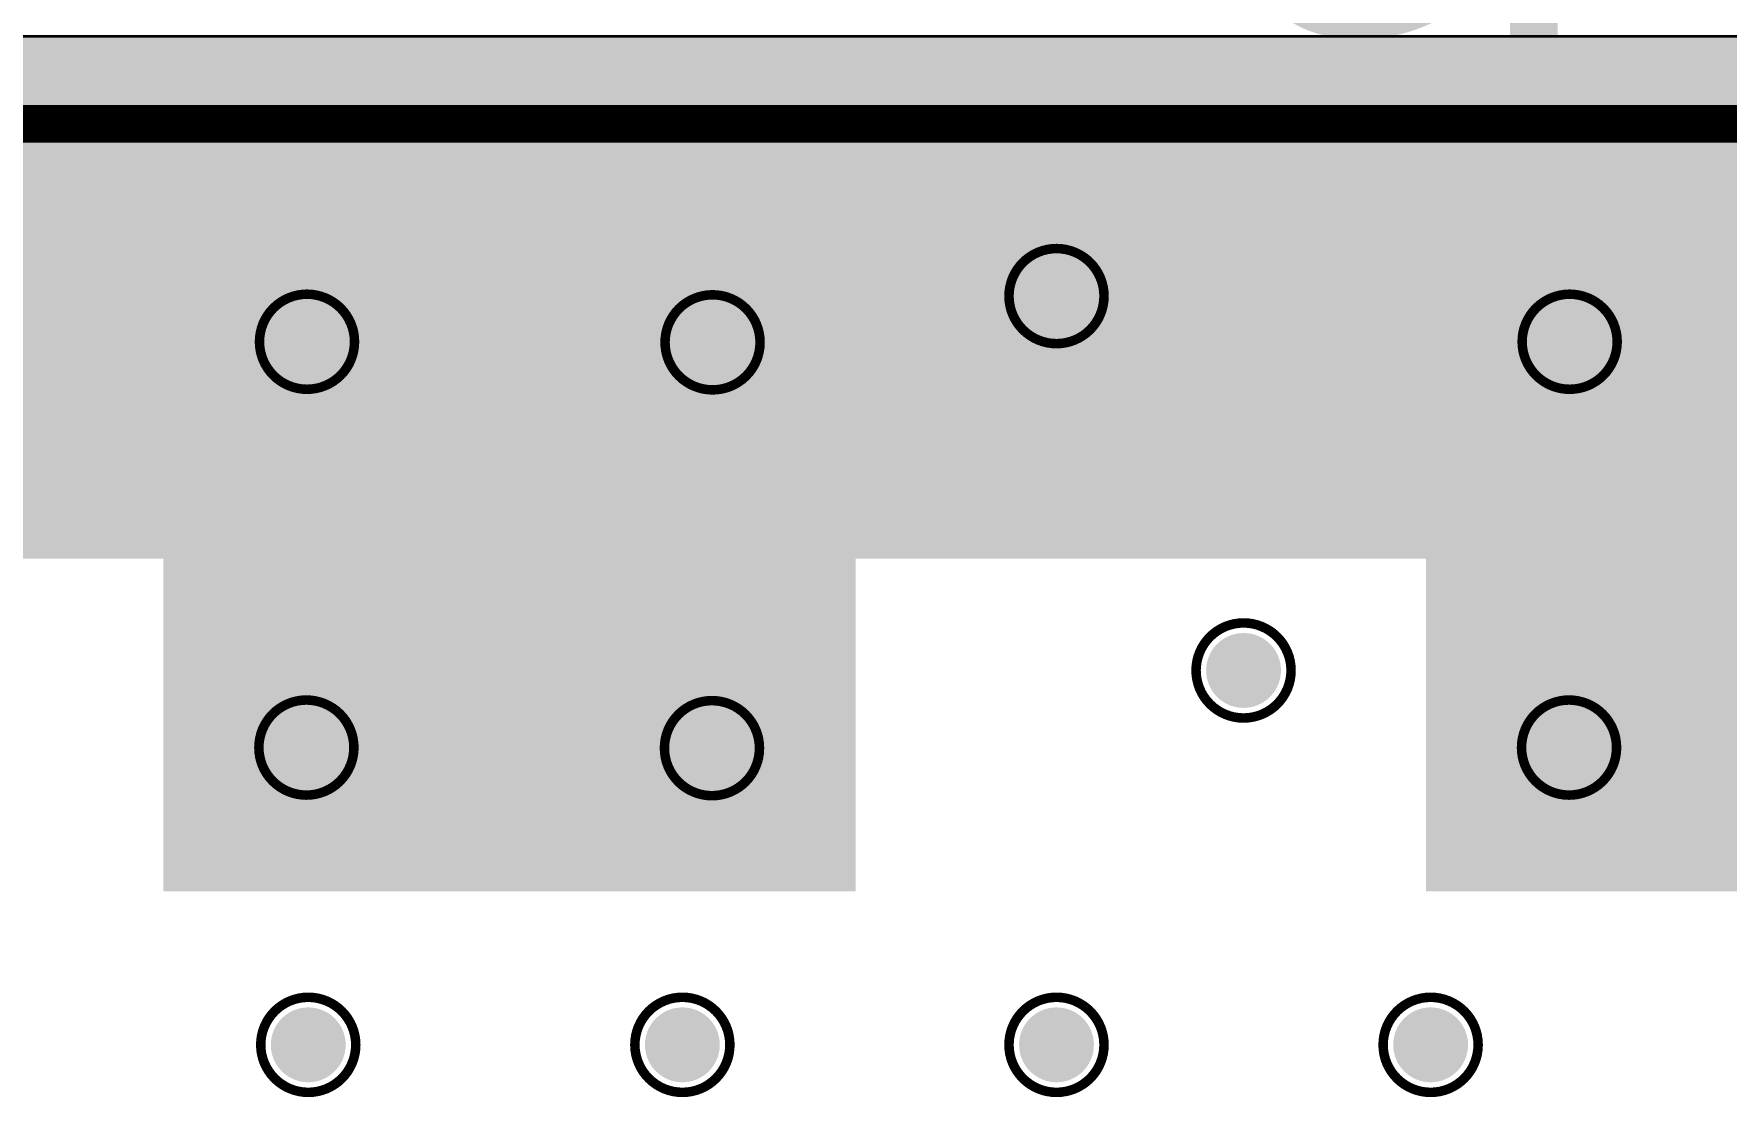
# Model space of a CAD drawing. Header units: inches. Extents: x -10 to 344, y -7 to 75.
# Drawn here: x 6.77 to 15.82, y 13.13 to 18.81 of the extents above; entities that cross this region are included whole.
import ezdxf

# ---------------------------------------------------------------- set-up
doc = ezdxf.new("R2010")
doc.units = ezdxf.units.IN
for name, color, linetype in [('Bottom Layer', 5, 'Continuous'), ('Drill Drawing', 1, 'Continuous'), ('Mid Layer 1', 16, 'Continuous'), ('Mid Layer 2', 76, 'Continuous'), ('Top Layer', 1, 'Continuous'), ('Top Overlay', 2, 'Continuous'), ('Top Paste', 8, 'Continuous'), ('Top Solder', 216, 'Continuous'), ('Via Holes', 16, 'Continuous')]:
    doc.layers.add(name, color=color, linetype=linetype)
doc.styles.add('Arial_Bold', font='', dxfattribs={"height": 0.2})
doc.styles.get('Arial_Bold').set_extended_font_data('Arial', bold=True)

# ---------------------------------------------------------------- blocks, each defined once
blk = doc.blocks.new('DSGP_1575_18_4_A_02_117')
at = {"layer": 'Top Layer'}
for points in [[(-6.8, 8.5), (-6.8, 5), (-10.3, 5), (-10.3, 8.5)], [(-0.05, 8.5), (-0.05, 5), (-3.55, 5), (-3.55, 8.5)]]:
    blk.add_hatch(color=1, dxfattribs=at).paths.add_polyline_path(points)
at = {"layer": 'Top Paste'}
for points in [[(-7.4, 7.9), (-7.4, 5.6), (-9.7, 5.6), (-9.7, 7.9)], [(-0.65, 7.9), (-0.65, 5.6), (-2.95, 5.6), (-2.95, 7.9)]]:
    blk.add_hatch(color=8, dxfattribs=at).paths.add_polyline_path(points)
at = {"layer": 'Top Solder'}
for points in [[(-6.7, 8.6), (-6.7, 4.9), (-10.4, 4.9), (-10.4, 8.6)], [(0.05, 8.6), (0.05, 4.9), (-3.65, 4.9), (-3.65, 8.6)]]:
    blk.add_hatch(color=216, dxfattribs=at).paths.add_polyline_path(points)
at = {"layer": 'Top Overlay'}
blk.add_lwpolyline([(-17.5501, 9.0001, 0.2, 0.2, 0), (0.4499, 9.0001, 0.2, 0.2, 0)], format="xyseb", dxfattribs=at)

msp = doc.modelspace()

# ---------------------------------------------------------------- hatches: boundary and pattern name
at = {"layer": 'Bottom Layer'}
msp.add_hatch(color=5, dxfattribs=at).paths.add_polyline_path([(58.6236, 16.002), (58.6236, 18.7948), (9.2259, 18.7948), (9.2259, 16.002)])
h = msp.add_hatch(color=5, dxfattribs=at)
edge = h.paths.add_edge_path()
edge.add_arc((12.2381, 17.4051), 0.2, 0, 360)
h = msp.add_hatch(color=5, dxfattribs=at)
edge = h.paths.add_edge_path()
edge.add_arc((8.2314, 17.1613), 0.2, 0, 360)
h = msp.add_hatch(color=5, dxfattribs=at)
edge = h.paths.add_edge_path()
edge.add_arc((10.3994, 17.1581), 0.2, 0, 360)
h = msp.add_hatch(color=5, dxfattribs=at)
edge = h.paths.add_edge_path()
edge.add_arc((14.9814, 17.1613), 0.2, 0, 360)
h = msp.add_hatch(color=5, dxfattribs=at)
edge = h.paths.add_edge_path()
edge.add_arc((13.2381, 15.4051), 0.2, 0, 360)
h = msp.add_hatch(color=5, dxfattribs=at)
edge = h.paths.add_edge_path()
edge.add_arc((8.2281, 14.9932), 0.2, 0, 360)
h = msp.add_hatch(color=5, dxfattribs=at)
edge = h.paths.add_edge_path()
edge.add_arc((10.3962, 14.99), 0.2, 0, 360)
h = msp.add_hatch(color=5, dxfattribs=at)
edge = h.paths.add_edge_path()
edge.add_arc((14.9781, 14.9932), 0.2, 0, 360)
h = msp.add_hatch(color=5, dxfattribs=at)
edge = h.paths.add_edge_path()
edge.add_arc((8.2381, 13.4051), 0.2, 0, 360)
h = msp.add_hatch(color=5, dxfattribs=at)
edge = h.paths.add_edge_path()
edge.add_arc((10.2381, 13.4051), 0.2, 0, 360)
h = msp.add_hatch(color=5, dxfattribs=at)
edge = h.paths.add_edge_path()
edge.add_arc((12.2381, 13.4051), 0.2, 0, 360)
h = msp.add_hatch(color=5, dxfattribs=at)
edge = h.paths.add_edge_path()
edge.add_arc((14.2381, 13.4051), 0.2, 0, 360)
at = {"layer": 'Mid Layer 1'}
h = msp.add_hatch(color=16, dxfattribs=at)
edge = h.paths.add_edge_path()
edge.add_arc((12.2381, 17.4051), 0.2, 0, 360)
h = msp.add_hatch(color=16, dxfattribs=at)
edge = h.paths.add_edge_path()
edge.add_arc((8.2314, 17.1613), 0.2, 0, 360)
h = msp.add_hatch(color=16, dxfattribs=at)
edge = h.paths.add_edge_path()
edge.add_arc((10.3994, 17.1581), 0.2, 0, 360)
h = msp.add_hatch(color=16, dxfattribs=at)
edge = h.paths.add_edge_path()
edge.add_arc((14.9814, 17.1613), 0.2, 0, 360)
h = msp.add_hatch(color=16, dxfattribs=at)
edge = h.paths.add_edge_path()
edge.add_arc((13.2381, 15.4051), 0.2, 0, 360)
h = msp.add_hatch(color=16, dxfattribs=at)
edge = h.paths.add_edge_path()
edge.add_arc((8.2281, 14.9932), 0.2, 0, 360)
h = msp.add_hatch(color=16, dxfattribs=at)
edge = h.paths.add_edge_path()
edge.add_arc((10.3962, 14.99), 0.2, 0, 360)
h = msp.add_hatch(color=16, dxfattribs=at)
edge = h.paths.add_edge_path()
edge.add_arc((14.9781, 14.9932), 0.2, 0, 360)
h = msp.add_hatch(color=16, dxfattribs=at)
edge = h.paths.add_edge_path()
edge.add_arc((8.2381, 13.4051), 0.2, 0, 360)
h = msp.add_hatch(color=16, dxfattribs=at)
edge = h.paths.add_edge_path()
edge.add_arc((10.2381, 13.4051), 0.2, 0, 360)
h = msp.add_hatch(color=16, dxfattribs=at)
edge = h.paths.add_edge_path()
edge.add_arc((12.2381, 13.4051), 0.2, 0, 360)
h = msp.add_hatch(color=16, dxfattribs=at)
edge = h.paths.add_edge_path()
edge.add_arc((14.2381, 13.4051), 0.2, 0, 360)
at = {"layer": 'Mid Layer 2'}
h = msp.add_hatch(color=76, dxfattribs=at)
edge = h.paths.add_edge_path()
edge.add_arc((12.2381, 17.4051), 0.2, 0, 360)
h = msp.add_hatch(color=76, dxfattribs=at)
edge = h.paths.add_edge_path()
edge.add_arc((8.2314, 17.1613), 0.2, 0, 360)
h = msp.add_hatch(color=76, dxfattribs=at)
edge = h.paths.add_edge_path()
edge.add_arc((10.3994, 17.1581), 0.2, 0, 360)
h = msp.add_hatch(color=76, dxfattribs=at)
edge = h.paths.add_edge_path()
edge.add_arc((14.9814, 17.1613), 0.2, 0, 360)
h = msp.add_hatch(color=76, dxfattribs=at)
edge = h.paths.add_edge_path()
edge.add_arc((13.2381, 15.4051), 0.2, 0, 360)
h = msp.add_hatch(color=76, dxfattribs=at)
edge = h.paths.add_edge_path()
edge.add_arc((8.2281, 14.9932), 0.2, 0, 360)
h = msp.add_hatch(color=76, dxfattribs=at)
edge = h.paths.add_edge_path()
edge.add_arc((10.3962, 14.99), 0.2, 0, 360)
h = msp.add_hatch(color=76, dxfattribs=at)
edge = h.paths.add_edge_path()
edge.add_arc((14.9781, 14.9932), 0.2, 0, 360)
h = msp.add_hatch(color=76, dxfattribs=at)
edge = h.paths.add_edge_path()
edge.add_arc((8.2381, 13.4051), 0.2, 0, 360)
h = msp.add_hatch(color=76, dxfattribs=at)
edge = h.paths.add_edge_path()
edge.add_arc((10.2381, 13.4051), 0.2, 0, 360)
h = msp.add_hatch(color=76, dxfattribs=at)
edge = h.paths.add_edge_path()
edge.add_arc((12.2381, 13.4051), 0.2, 0, 360)
h = msp.add_hatch(color=76, dxfattribs=at)
edge = h.paths.add_edge_path()
edge.add_arc((14.2381, 13.4051), 0.2, 0, 360)
at = {"layer": 'Top Layer'}
msp.add_hatch(color=1, dxfattribs=at).paths.add_polyline_path([(23.114, 16.002), (23.114, 18.7949), (0.8137, 18.7949), (0.8137, 16.002)])
h = msp.add_hatch(color=1, dxfattribs=at)
edge = h.paths.add_edge_path()
edge.add_arc((12.2381, 17.4051), 0.2, 0, 360)
h = msp.add_hatch(color=1, dxfattribs=at)
edge = h.paths.add_edge_path()
edge.add_arc((8.2314, 17.1613), 0.2, 0, 360)
h = msp.add_hatch(color=1, dxfattribs=at)
edge = h.paths.add_edge_path()
edge.add_arc((10.3994, 17.1581), 0.2, 0, 360)
h = msp.add_hatch(color=1, dxfattribs=at)
edge = h.paths.add_edge_path()
edge.add_arc((14.9814, 17.1613), 0.2, 0, 360)
h = msp.add_hatch(color=1, dxfattribs=at)
edge = h.paths.add_edge_path()
edge.add_arc((13.2381, 15.4051), 0.2, 0, 360)
h = msp.add_hatch(color=1, dxfattribs=at)
edge = h.paths.add_edge_path()
edge.add_arc((8.2281, 14.9932), 0.2, 0, 360)
h = msp.add_hatch(color=1, dxfattribs=at)
edge = h.paths.add_edge_path()
edge.add_arc((10.3962, 14.99), 0.2, 0, 360)
h = msp.add_hatch(color=1, dxfattribs=at)
edge = h.paths.add_edge_path()
edge.add_arc((14.9781, 14.9932), 0.2, 0, 360)
h = msp.add_hatch(color=1, dxfattribs=at)
edge = h.paths.add_edge_path()
edge.add_arc((8.2381, 13.4051), 0.2, 0, 360)
h = msp.add_hatch(color=1, dxfattribs=at)
edge = h.paths.add_edge_path()
edge.add_arc((10.2381, 13.4051), 0.2, 0, 360)
h = msp.add_hatch(color=1, dxfattribs=at)
edge = h.paths.add_edge_path()
edge.add_arc((12.2381, 13.4051), 0.2, 0, 360)
h = msp.add_hatch(color=1, dxfattribs=at)
edge = h.paths.add_edge_path()
edge.add_arc((14.2381, 13.4051), 0.2, 0, 360)
at = {"layer": 'Via Holes'}
h = msp.add_hatch(color=7, dxfattribs=at)
edge = h.paths.add_edge_path()
edge.add_arc((12.2381, 17.4051), 0.1, 0, 360)
h = msp.add_hatch(color=7, dxfattribs=at)
edge = h.paths.add_edge_path()
edge.add_arc((8.2314, 17.1613), 0.1, 0, 360)
h = msp.add_hatch(color=7, dxfattribs=at)
edge = h.paths.add_edge_path()
edge.add_arc((10.3994, 17.1581), 0.1, 0, 360)
h = msp.add_hatch(color=7, dxfattribs=at)
edge = h.paths.add_edge_path()
edge.add_arc((14.9814, 17.1613), 0.1, 0, 360)
h = msp.add_hatch(color=7, dxfattribs=at)
edge = h.paths.add_edge_path()
edge.add_arc((13.2381, 15.4051), 0.1, 0, 360)
h = msp.add_hatch(color=7, dxfattribs=at)
edge = h.paths.add_edge_path()
edge.add_arc((8.2281, 14.9932), 0.1, 0, 360)
h = msp.add_hatch(color=7, dxfattribs=at)
edge = h.paths.add_edge_path()
edge.add_arc((10.3962, 14.99), 0.1, 0, 360)
h = msp.add_hatch(color=7, dxfattribs=at)
edge = h.paths.add_edge_path()
edge.add_arc((14.9781, 14.9932), 0.1, 0, 360)
h = msp.add_hatch(color=7, dxfattribs=at)
edge = h.paths.add_edge_path()
edge.add_arc((8.2381, 13.4051), 0.1, 0, 360)
h = msp.add_hatch(color=7, dxfattribs=at)
edge = h.paths.add_edge_path()
edge.add_arc((10.2381, 13.4051), 0.1, 0, 360)
h = msp.add_hatch(color=7, dxfattribs=at)
edge = h.paths.add_edge_path()
edge.add_arc((12.2381, 13.4051), 0.1, 0, 360)
h = msp.add_hatch(color=7, dxfattribs=at)
edge = h.paths.add_edge_path()
edge.add_arc((14.2381, 13.4051), 0.1, 0, 360)

# ---------------------------------------------------------------- linework, layer by layer
at = {"layer": 'Bottom Layer'}
msp.add_line((0.259, 18.7912), (58.6232, 18.7912), dxfattribs=at)
at = {"layer": 'Drill Drawing'}
for points in [[(12.4921, 17.4051, 0.0508, 0.0508, 1), (11.9841, 17.4051, 0.0508, 0.0508, 1)], [(8.4854, 17.1613, 0.0508, 0.0508, 1), (7.9774, 17.1613, 0.0508, 0.0508, 1)], [(10.6534, 17.1581, 0.0508, 0.0508, 1), (10.1454, 17.1581, 0.0508, 0.0508, 1)], [(11.9714, 17.4051, 0.0254, 0.0254, 1), (11.9968, 17.4051, 0.0254, 0.0254, 1)], [(12.4794, 17.4051, 0.0254, 0.0254, 1), (12.5048, 17.4051, 0.0254, 0.0254, 1)], [(15.2354, 17.1613, 0.0508, 0.0508, 1), (14.7274, 17.1613, 0.0508, 0.0508, 1)], [(7.9647, 17.1613, 0.0254, 0.0254, 1), (7.9901, 17.1613, 0.0254, 0.0254, 1)], [(8.4727, 17.1613, 0.0254, 0.0254, 1), (8.4981, 17.1613, 0.0254, 0.0254, 1)], [(10.1327, 17.1581, 0.0254, 0.0254, 1), (10.1581, 17.1581, 0.0254, 0.0254, 1)], [(10.6407, 17.1581, 0.0254, 0.0254, 1), (10.6661, 17.1581, 0.0254, 0.0254, 1)], [(14.7147, 17.1613, 0.0254, 0.0254, 1), (14.7401, 17.1613, 0.0254, 0.0254, 1)], [(15.2227, 17.1613, 0.0254, 0.0254, 1), (15.2481, 17.1613, 0.0254, 0.0254, 1)], [(13.4921, 15.4051, 0.0508, 0.0508, 1), (12.9841, 15.4051, 0.0508, 0.0508, 1)], [(12.9714, 15.4051, 0.0254, 0.0254, 1), (12.9968, 15.4051, 0.0254, 0.0254, 1)], [(13.4794, 15.4051, 0.0254, 0.0254, 1), (13.5048, 15.4051, 0.0254, 0.0254, 1)], [(8.4821, 14.9932, 0.0508, 0.0508, 1), (7.9741, 14.9932, 0.0508, 0.0508, 1)], [(10.6502, 14.99, 0.0508, 0.0508, 1), (10.1422, 14.99, 0.0508, 0.0508, 1)], [(15.2321, 14.9932, 0.0508, 0.0508, 1), (14.7241, 14.9932, 0.0508, 0.0508, 1)], [(7.9614, 14.9932, 0.0254, 0.0254, 1), (7.9868, 14.9932, 0.0254, 0.0254, 1)], [(8.4694, 14.9932, 0.0254, 0.0254, 1), (8.4948, 14.9932, 0.0254, 0.0254, 1)], [(14.7114, 14.9932, 0.0254, 0.0254, 1), (14.7368, 14.9932, 0.0254, 0.0254, 1)], [(15.2194, 14.9932, 0.0254, 0.0254, 1), (15.2448, 14.9932, 0.0254, 0.0254, 1)], [(10.1295, 14.99, 0.0254, 0.0254, 1), (10.1549, 14.99, 0.0254, 0.0254, 1)], [(10.6375, 14.99, 0.0254, 0.0254, 1), (10.6629, 14.99, 0.0254, 0.0254, 1)], [(8.4921, 13.4051, 0.0508, 0.0508, 1), (7.9841, 13.4051, 0.0508, 0.0508, 1)], [(10.4921, 13.4051, 0.0508, 0.0508, 1), (9.9841, 13.4051, 0.0508, 0.0508, 1)], [(12.4921, 13.4051, 0.0508, 0.0508, 1), (11.9841, 13.4051, 0.0508, 0.0508, 1)], [(14.4921, 13.4051, 0.0508, 0.0508, 1), (13.9841, 13.4051, 0.0508, 0.0508, 1)], [(7.9714, 13.4051, 0.0254, 0.0254, 1), (7.9968, 13.4051, 0.0254, 0.0254, 1)], [(8.4794, 13.4051, 0.0254, 0.0254, 1), (8.5048, 13.4051, 0.0254, 0.0254, 1)], [(9.9714, 13.4051, 0.0254, 0.0254, 1), (9.9968, 13.4051, 0.0254, 0.0254, 1)], [(10.4794, 13.4051, 0.0254, 0.0254, 1), (10.5048, 13.4051, 0.0254, 0.0254, 1)], [(11.9714, 13.4051, 0.0254, 0.0254, 1), (11.9968, 13.4051, 0.0254, 0.0254, 1)], [(12.4794, 13.4051, 0.0254, 0.0254, 1), (12.5048, 13.4051, 0.0254, 0.0254, 1)], [(13.9714, 13.4051, 0.0254, 0.0254, 1), (13.9968, 13.4051, 0.0254, 0.0254, 1)], [(14.4794, 13.4051, 0.0254, 0.0254, 1), (14.5048, 13.4051, 0.0254, 0.0254, 1)]]:
    msp.add_lwpolyline(points, format="xyseb", close=True, dxfattribs=at)
at = {"layer": 'Mid Layer 1'}
msp.add_line((0.259, 18.7931), (58.6232, 18.7931), dxfattribs=at)
at = {"layer": 'Mid Layer 2'}
msp.add_line((0.259, 18.7949), (58.6232, 18.7949), dxfattribs=at)
at = {"layer": 'Top Layer'}
msp.add_line((0.259, 18.7949), (23.3582, 18.7949), dxfattribs=at)

# ---------------------------------------------------------------- block references
msp.add_blockref('DSGP_1575_18_4_A_02_117', (17.8637, 9.3256))

# ---------------------------------------------------------------- texts
at = {"layer": 'Top Overlay', "style": 'Arial_Bold'}
msp.add_text('GPS ANT', height=1.27, rotation=360, dxfattribs=at).set_placement((13.1633, 18.7964))

doc.saveas('drawing.dxf')
